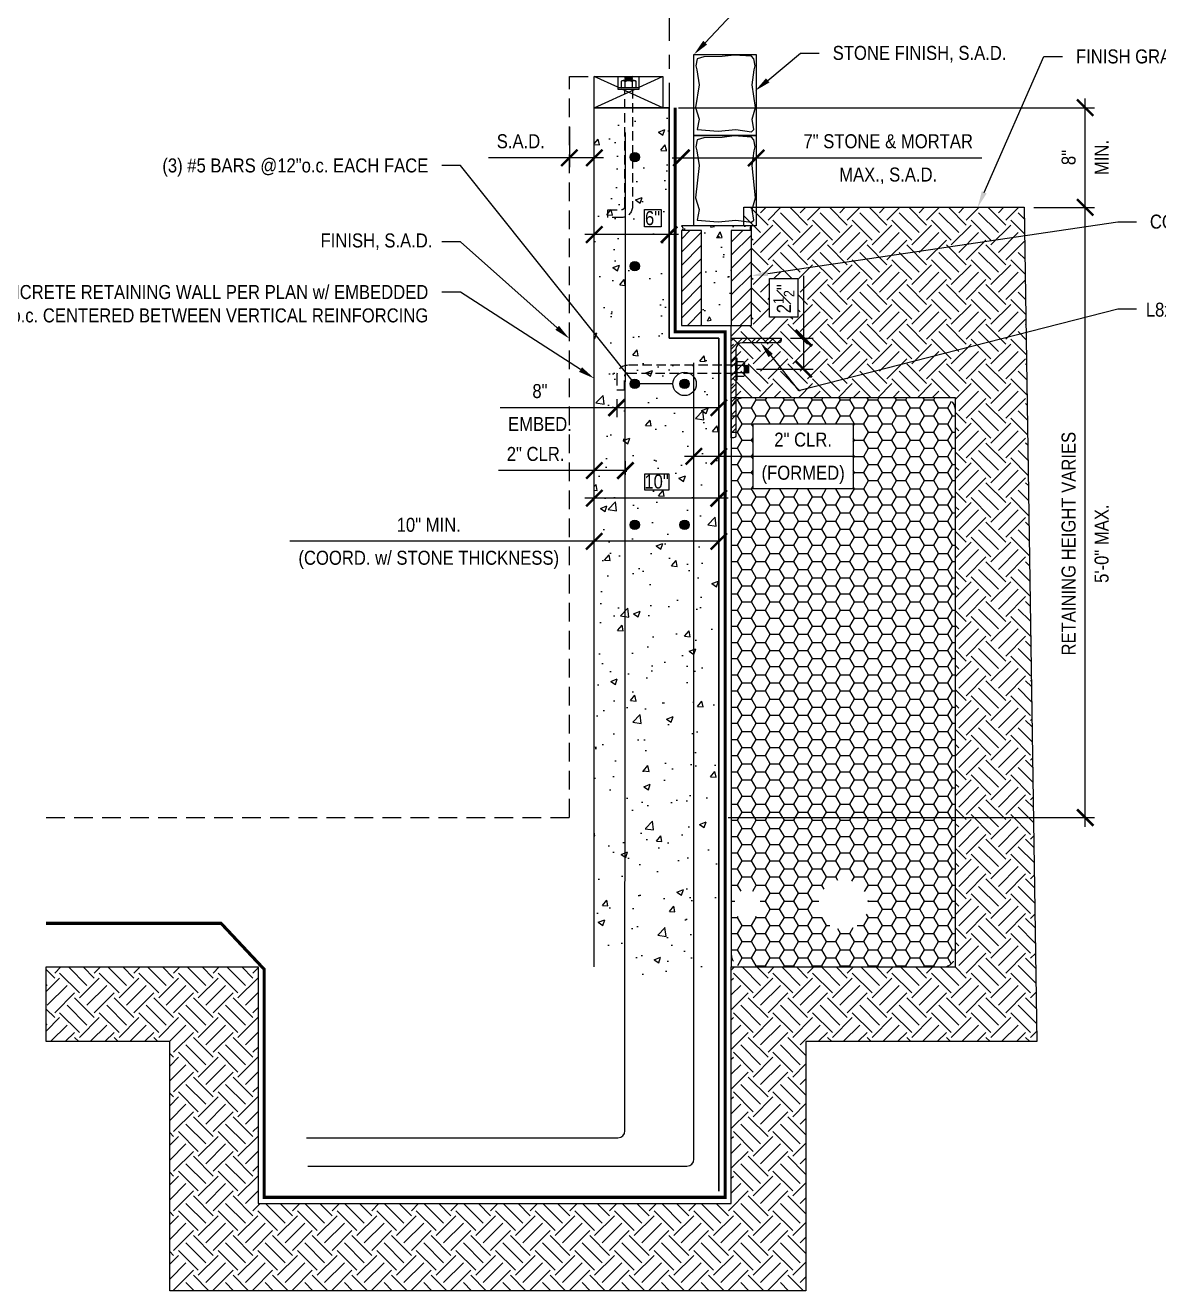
# Model space of a CAD drawing. Header units: inches. Extents: x -2661 to 42767, y -1222 to 9099.
# Drawn here: x 1264.3 to 1355.3, y 4013.8 to 4115.4 of the extents above; entities that cross this region are included whole.
import ezdxf
from ezdxf import colors
from ezdxf.entities.mleader import LeaderData, LeaderLine
from ezdxf.math import Vec2, Vec3

# ---------------------------------------------------------------- set-up
doc = ezdxf.new("R2010")
doc.units = ezdxf.units.IN
doc.header["$LTSCALE"] = 12
doc.header["$MEASUREMENT"] = 0
doc.header["$PDMODE"] = 3
for name, pattern in [('CENTER2', [1.125, 0.75, -0.125, 0.125, -0.125]), ('HIDDEN', [0.375, 0.25, -0.125]), ('HIDDEN2', [0.1875, 0.125, -0.0625]), ('HIDDEN4', [0.09375, 0.0625, -0.03125])]:
    doc.linetypes.add(name, pattern=pattern)
doc.layers.get('0').update_dxf_attribs({"linetype": 'CONTINUOUS'})
doc.layers.get('DefPoints').update_dxf_attribs({"color": 251, "linetype": 'CONTINUOUS'})
doc.layers.add('DESIGNER COMMENTS', color=221, linetype='CONTINUOUS', plot=False)
doc.layers.add('NON-PLOT', color=253, linetype='CONTINUOUS', plot=False)
for name, color, linetype in [('S-ANNO-DIMS', 2, 'CONTINUOUS'), ('S-ANNO-NOTE', 4, 'CONTINUOUS'), ('S-ARCH', 1, 'CONTINUOUS'), ('S-ARCH-FINISHES', 1, 'HIDDEN2'), ('S-BOLT', 2, 'CONTINUOUS'), ('S-CONC', 4, 'CONTINUOUS'), ('S-GRADE', 3, 'CONTINUOUS'), ('S-GRID', 1, 'CENTER2'), ('S-MEMBRANE', 6, 'HIDDEN'), ('S-REBAR', 7, 'CONTINUOUS'), ('S-STEEL', 4, 'CONTINUOUS'), ('S-WOOD', 3, 'CONTINUOUS')]:
    doc.layers.add(name, color=color, linetype=linetype)
doc.layers.add('S-ANNO-NONPLOT', color=253, linetype='CONTINUOUS', plot=False, transparency=0.5)
doc.layers.add('S-HATCH-SOIL', color=7, linetype='CONTINUOUS', true_color=0x8f8f8f, transparency=0.8)
doc.layers.add('S-HATCH1', color=1, linetype='CONTINUOUS', transparency=0.5)
doc.layers.add('S-HATCH2', color=2, linetype='CONTINUOUS', transparency=0.5)
doc.styles.add('Arial', font='arial.ttf', dxfattribs={"width": 0.85})
doc.dimstyles.new('DIM-12$0', dxfattribs={"dimscale": 12, "dimtxt": 0.09375, "dimasz": 0.09375, "dimexe": 0.0625, "dimexo": 0.0625, "dimgap": 0.0625, "dimtad": 1, "dimdec": 4, "dimzin": 11, "dimdsep": 46, "dimlunit": 4, "dimtxsty": 'Arial', "dimblk1": 'ARCHTICK', "dimblk2": 'ARCHTICK', "dimsah": 1, "dimcen": 0.125, "dimdle": 0.0625, "dimclrd": 256, "dimclre": 256, "dimclrt": 4, "dimadec": 0, "dimazin": 0, "dimtfac": 0.75, "dimtdec": 4, "dimtofl": 0, "dimtmove": 0, "dimatfit": 3, "dimldrblk": 'ARCHTICK', "dimfxl": 1, "dimfrac": 1, "dimtolj": 1, "dimtzin": 11, "dimarcsym": 0})
doc.dimstyles.new('DIM-12_Se', dxfattribs={"dimscale": 12, "dimtxt": 0.09375, "dimasz": 0.109375, "dimexe": 0.0625, "dimexo": 0.0625, "dimgap": 0.0625, "dimtad": 1, "dimdec": 4, "dimzin": 11, "dimdsep": 46, "dimlunit": 4, "dimtxsty": 'Arial', "dimblk": 'ARCHTICK', "dimcen": 0.125, "dimdle": 0.0625, "dimclrd": 256, "dimclre": 256, "dimclrt": 4, "dimadec": 0, "dimazin": 0, "dimtfac": 0.75, "dimtdec": 4, "dimtmove": 0, "dimatfit": 3, "dimfxl": 1, "dimfrac": 1, "dimtolj": 1, "dimtzin": 0, "dimarcsym": 0})

# ---------------------------------------------------------------- blocks, each defined once
blk = doc.blocks.new('_ARCHTICK')
at = {"color": 0, "linetype": 'ByBlock', "const_width": 0.15}
blk.add_lwpolyline([(-0.5, -0.5), (0.5, 0.5)], dxfattribs=at)
blk = doc.blocks.new('*D2279')
at = {"layer": 'DefPoints', "color": 0, "transparency": 16777216}
for p in [(1344.47, 4100.79), (1349.36, 4100.79), (1319.94, 4051.79)]:
    blk.add_point(p, dxfattribs=at)
at = {"layer": 'S-ANNO-DIMS', "lineweight": -2, "transparency": 16777216}
for p, q in [((1349.36, 4051.04), (1349.36, 4101.54)), ((1345.22, 4100.79), (1350.11, 4100.79)), ((1320.69, 4051.79), (1350.11, 4051.79))]:
    blk.add_line(p, q, dxfattribs=at)
at = {"layer": 'S-ANNO-DIMS', "lineweight": -2, "transparency": 16777216, "xscale": 1.3125, "yscale": 1.3125, "zscale": 1.3125}
for p, rotation in [((1349.36, 4100.79), 90), ((1349.36, 4051.79), 270)]:
    blk.add_blockref('_ARCHTICK', p, dxfattribs=dict(at, rotation=rotation))
at = {"layer": 'S-ANNO-DIMS', "color": 4, "transparency": 16777216, "char_height": 1.125, "attachment_point": 5, "rotation": 90, "style": 'Arial'}
for s, insert in [('\\A1;RETAINING HEIGHT VARIES', (1348.03, 4073.78)), ('\\A1;5\'-0" MAX.', (1350.68, 4073.78))]:
    blk.add_mtext(s, dxfattribs=dict(at, insert=insert))
blk = doc.blocks.new('*U521')
h = blk.add_hatch(color=256)
h.dxf.hatch_style = 1
h.paths.add_polyline_path([(0.375, 0, 1), (-0.375, 0, 1)])
at = {"color": 0}
blk.add_circle((0, 0), 0.375, dxfattribs=at)
blk = doc.blocks.new('*D2272')
at = {"layer": 'DefPoints', "color": 0, "transparency": 16777216}
for p in [(1319.94, 4073.97), (1309.94, 4072.87), (1319.94, 4072.87)]:
    blk.add_point(p, dxfattribs=at)
at = {"layer": 'S-ANNO-DIMS', "lineweight": -2, "transparency": 16777216}
for p, q in [((1309.94, 4073.97), (1285.5, 4073.97)), ((1319.94, 4073.97), (1309.19, 4073.97)), ((1309.94, 4073.62), (1309.94, 4074.72)), ((1319.94, 4073.62), (1319.94, 4074.72))]:
    blk.add_line(p, q, dxfattribs=at)
at = {"layer": 'S-ANNO-DIMS', "lineweight": -2, "transparency": 16777216, "xscale": 1.3125, "yscale": 1.3125, "zscale": 1.3125, "rotation": 180}
blk.add_blockref('_ARCHTICK', (1309.94, 4073.97), dxfattribs=at)
at = {"layer": 'S-ANNO-DIMS', "lineweight": -2, "transparency": 16777216, "xscale": 1.3125, "yscale": 1.3125, "zscale": 1.3125}
blk.add_blockref('_ARCHTICK', (1319.94, 4073.97), dxfattribs=at)
at = {"layer": 'S-ANNO-DIMS', "color": 4, "transparency": 16777216, "char_height": 1.125, "attachment_point": 5, "style": 'Arial'}
for s, insert in [('\\A1;10" MIN.', (1296.65, 4075.29)), ('\\A1;(COORD. w/ STONE THICKNESS)', (1296.65, 4072.48))]:
    blk.add_mtext(s, dxfattribs=dict(at, insert=insert))
blk = doc.blocks.new('*D2273')
at = {"layer": 'DefPoints', "color": 0, "transparency": 16777216}
for p in [(1312.44, 4079.65), (1309.94, 4078.55), (1312.44, 4078.55)]:
    blk.add_point(p, dxfattribs=at)
at = {"layer": 'S-ANNO-DIMS', "lineweight": -2, "transparency": 16777216}
for p, q in [((1309.94, 4079.3), (1309.94, 4080.4)), ((1312.44, 4079.3), (1312.44, 4080.4)), ((1309.94, 4079.65), (1302.24, 4079.65)), ((1312.44, 4079.65), (1309.19, 4079.65))]:
    blk.add_line(p, q, dxfattribs=at)
at = {"layer": 'S-ANNO-DIMS', "lineweight": -2, "transparency": 16777216, "xscale": 1.3125, "yscale": 1.3125, "zscale": 1.3125, "rotation": 180}
blk.add_blockref('_ARCHTICK', (1309.94, 4079.65), dxfattribs=at)
at = {"layer": 'S-ANNO-DIMS', "lineweight": -2, "transparency": 16777216, "xscale": 1.3125, "yscale": 1.3125, "zscale": 1.3125}
blk.add_blockref('_ARCHTICK', (1312.44, 4079.65), dxfattribs=at)
at = {"layer": 'S-ANNO-DIMS', "color": 4, "transparency": 16777216, "insert": (1305.23, 4080.98), "char_height": 1.125, "attachment_point": 5, "style": 'Arial'}
blk.add_mtext('\\A1;2" CLR.', dxfattribs=at)
blk = doc.blocks.new('*D2274')
at = {"layer": 'DefPoints', "color": 0, "transparency": 16777216}
for p in [(1319.94, 4080.8), (1317.94, 4079.69), (1319.94, 4079.69)]:
    blk.add_point(p, dxfattribs=at)
at = {"layer": 'S-ANNO-DIMS', "lineweight": -2, "transparency": 16777216}
for p, q in [((1317.94, 4080.44), (1317.94, 4081.55)), ((1319.94, 4080.44), (1319.94, 4081.55)), ((1317.19, 4080.8), (1319.94, 4080.8)), ((1319.94, 4080.8), (1330.74, 4080.8))]:
    blk.add_line(p, q, dxfattribs=at)
at = {"layer": 'S-ANNO-DIMS', "lineweight": -2, "transparency": 16777216, "xscale": 1.3125, "yscale": 1.3125, "zscale": 1.3125, "rotation": 180}
blk.add_blockref('_ARCHTICK', (1317.94, 4080.8), dxfattribs=at)
at = {"layer": 'S-ANNO-DIMS', "lineweight": -2, "transparency": 16777216, "xscale": 1.3125, "yscale": 1.3125, "zscale": 1.3125}
blk.add_blockref('_ARCHTICK', (1319.94, 4080.8), dxfattribs=at)
at = {"layer": 'S-ANNO-DIMS', "color": 4, "transparency": 16777216, "char_height": 1.125, "attachment_point": 5, "style": 'Arial'}
for s, insert in [('\\A1;2" CLR.', (1326.71, 4082.13)), ('\\A1;(FORMED)', (1326.71, 4079.31))]:
    blk.add_mtext(s, dxfattribs=dict(at, insert=insert))
blk = doc.blocks.new('*D2275')
at = {"layer": 'DefPoints', "color": 0, "transparency": 16777216}
for p in [(1309.94, 4098.6), (1309.94, 4097.18), (1315.94, 4097.1)]:
    blk.add_point(p, dxfattribs=at)
at = {"layer": 'S-ANNO-DIMS', "lineweight": -2, "transparency": 16777216}
for p, q in [((1309.94, 4097.93), (1309.94, 4099.35)), ((1315.94, 4097.85), (1315.94, 4099.35)), ((1316.69, 4098.6), (1309.19, 4098.6))]:
    blk.add_line(p, q, dxfattribs=at)
at = {"layer": 'S-ANNO-DIMS', "lineweight": -2, "transparency": 16777216, "xscale": 1.3125, "yscale": 1.3125, "zscale": 1.3125, "rotation": 180}
blk.add_blockref('_ARCHTICK', (1309.94, 4098.6), dxfattribs=at)
at = {"layer": 'S-ANNO-DIMS', "lineweight": -2, "transparency": 16777216, "xscale": 1.3125, "yscale": 1.3125, "zscale": 1.3125}
blk.add_blockref('_ARCHTICK', (1315.94, 4098.6), dxfattribs=at)
at = {"layer": 'S-ANNO-DIMS', "color": 4, "transparency": 16777216, "insert": (1314.62, 4099.92), "char_height": 1.125, "attachment_point": 5, "style": 'Arial'}
blk.add_mtext('\\A1;6"', dxfattribs=at)
blk = doc.blocks.new('_DotBlank')
at = {"color": 0, "lineweight": -2}
blk.add_line((-0.5, 0), (-1, 0), dxfattribs=at)
blk.add_circle((0, 0), 0.5, dxfattribs=at)
blk = doc.blocks.new('*D2276')
at = {"layer": 'DefPoints', "color": 0, "transparency": 16777216}
for p in [(1316.94, 4104.76), (1322.94, 4104.76), (1322.94, 4104.76)]:
    blk.add_point(p, dxfattribs=at)
at = {"layer": 'S-ANNO-DIMS', "lineweight": -2, "transparency": 16777216}
for p, q in [((1316.19, 4104.76), (1322.94, 4104.76)), ((1322.94, 4104.76), (1341.06, 4104.76))]:
    blk.add_line(p, q, dxfattribs=at)
at = {"layer": 'S-ANNO-DIMS', "lineweight": -2, "transparency": 16777216, "xscale": 1.3125, "yscale": 1.3125, "zscale": 1.3125, "rotation": 180}
blk.add_blockref('_ARCHTICK', (1316.94, 4104.76), dxfattribs=at)
at = {"layer": 'S-ANNO-DIMS', "lineweight": -2, "transparency": 16777216, "xscale": 1.3125, "yscale": 1.3125, "zscale": 1.3125}
blk.add_blockref('_ARCHTICK', (1322.94, 4104.76), dxfattribs=at)
at = {"layer": 'S-ANNO-DIMS', "color": 4, "transparency": 16777216, "char_height": 1.125, "attachment_point": 5, "style": 'Arial'}
for s, insert in [('\\A1;7" STONE & MORTAR ', (1333.54, 4106.09)), ('\\A1;MAX., S.A.D.', (1333.54, 4103.32))]:
    blk.add_mtext(s, dxfattribs=dict(at, insert=insert))
blk = doc.blocks.new('*D2277')
at = {"layer": 'DefPoints', "color": 0, "transparency": 16777216}
for p in [(1307.94, 4108.01), (1307.94, 4104.76), (1309.94, 4104.76)]:
    blk.add_point(p, dxfattribs=at)
at = {"layer": 'S-ANNO-DIMS', "lineweight": -2, "transparency": 16777216}
for p, q in [((1307.94, 4107.26), (1307.94, 4104.01)), ((1307.94, 4104.76), (1301.45, 4104.76)), ((1310.69, 4104.76), (1307.94, 4104.76))]:
    blk.add_line(p, q, dxfattribs=at)
at = {"layer": 'S-ANNO-DIMS', "lineweight": -2, "transparency": 16777216, "xscale": 1.3125, "yscale": 1.3125, "zscale": 1.3125, "rotation": 180}
blk.add_blockref('_ARCHTICK', (1307.94, 4104.76), dxfattribs=at)
at = {"layer": 'S-ANNO-DIMS', "lineweight": -2, "transparency": 16777216, "xscale": 1.3125, "yscale": 1.3125, "zscale": 1.3125}
blk.add_blockref('_ARCHTICK', (1309.94, 4104.76), dxfattribs=at)
at = {"layer": 'S-ANNO-DIMS', "color": 4, "transparency": 16777216, "insert": (1304.04, 4106.09), "char_height": 1.125, "attachment_point": 5, "style": 'Arial'}
blk.add_mtext('\\A1;S.A.D.', dxfattribs=at)
blk = doc.blocks.new('*D2280')
at = {"layer": 'DefPoints', "color": 0, "transparency": 16777216}
for p in [(1315.94, 4108.79), (1349.36, 4108.79), (1344.47, 4100.79)]:
    blk.add_point(p, dxfattribs=at)
at = {"layer": 'S-ANNO-DIMS', "lineweight": -2, "transparency": 16777216}
for p, q in [((1349.36, 4100.04), (1349.36, 4109.54)), ((1316.69, 4108.79), (1350.11, 4108.79)), ((1345.22, 4100.79), (1350.11, 4100.79))]:
    blk.add_line(p, q, dxfattribs=at)
at = {"layer": 'S-ANNO-DIMS', "lineweight": -2, "transparency": 16777216, "xscale": 1.3125, "yscale": 1.3125, "zscale": 1.3125}
for p, rotation in [((1349.36, 4108.79), 90), ((1349.36, 4100.79), 270)]:
    blk.add_blockref('_ARCHTICK', p, dxfattribs=dict(at, rotation=rotation))
at = {"layer": 'S-ANNO-DIMS', "color": 4, "transparency": 16777216, "char_height": 1.125, "attachment_point": 5, "rotation": 90, "style": 'Arial'}
for s, insert in [('\\A1;8"', (1348.03, 4104.79)), ('\\A1;MIN.', (1350.67, 4104.79))]:
    blk.add_mtext(s, dxfattribs=dict(at, insert=insert))
blk = doc.blocks.new('10 INCH ANCHOR BOLT')
at = {"layer": 'S-BOLT'}
for p, q in [((-0.59, 0.62), (-0.59, 0.11)), ((-0.44, 0.69), (0.44, 0.69)), ((0.25, 1.01), (-0.31, 1.01)), ((-0.31, 1.01), (-0.24, 0.97)), ((-0.31, 0.93), (-0.24, 0.97)), ((0.31, 0.89), (-0.31, 0.93)), ((-0.31, 0.93), (-0.24, 0.89)), ((-0.31, 0.85), (-0.24, 0.89)), ((0.31, 0.81), (-0.31, 0.85)), ((-0.31, 0.85), (-0.24, 0.81)), ((-0.31, 0.77), (-0.24, 0.81)), ((0.31, 0.73), (-0.31, 0.77)), ((-0.31, 0.77), (-0.24, 0.73)), ((-0.31, 0.69), (-0.24, 0.73)), ((-0.29, 0.62), (-0.29, 0.11)), ((-0.24, 0.97), (0.25, 0.93)), ((-0.24, 0.89), (0.25, 0.85)), ((-0.24, 0.81), (0.25, 0.77)), ((-0.24, 0.73), (0.25, 0.69)), ((0.31, 0.97), (-0.05, 0.99)), ((0.25, 1.01), (0.31, 0.97)), ((0.25, 0.93), (0.31, 0.97)), ((0.25, 0.93), (0.31, 0.89)), ((0.25, 0.85), (0.31, 0.89)), ((0.25, 0.85), (0.31, 0.81)), ((0.25, 0.77), (0.31, 0.81)), ((0.25, 0.77), (0.31, 0.73)), ((0.25, 0.69), (0.31, 0.73)), ((0.29, 0.62), (0.29, 0.11)), ((0.59, 0.62), (0.59, 0.11))]:
    blk.add_line(p, q, dxfattribs=at)
at = {"layer": 'S-BOLT', "linetype": 'HIDDEN4'}
for p, q in [((-0.31, 0), (-0.31, -9.44)), ((0.31, -9.44), (0.31, 0)), ((1.66, -9.69), (0.56, -9.69)), ((1.66, -10.31), (1.66, -9.69)), ((0.56, -10.31), (1.66, -10.31))]:
    blk.add_line(p, q, dxfattribs=at)
at = {"layer": 'S-BOLT'}
blk.add_lwpolyline([(0.85, 0.11), (0.85, 0), (-0.85, 0), (-0.85, 0.11)], close=True, dxfattribs=at)
for centre, radius, start, end in [((-0.44, 0.52), 0.177, 33.8901, 146.1099), ((0, 0.1), 0.589, 60.1583, 119.8417), ((0.44, 0.52), 0.177, 33.8901, 146.1099)]:
    blk.add_arc(centre, radius, start, end, dxfattribs=at)
at = {"layer": 'S-BOLT', "linetype": 'HIDDEN4'}
for radius in [0.875, 0.25]:
    blk.add_arc((0.56, -9.44), radius, 180, 270, dxfattribs=at)
blk = doc.blocks.new('*U1351')
at = {"xscale": -1}
blk.add_blockref('10 INCH ANCHOR BOLT', (0, 0), dxfattribs=at)
blk = doc.blocks.new('*U2247')
at = {"layer": 'S-CONC'}
h = blk.add_hatch(dxfattribs=at)
h.set_pattern_fill('AR-CONC', color=2, scale=0.5, angle=15, style=0)
h.paths.add_polyline_path([(1.62, 0), (4, 0), (4, 7.63), (5.62, 7.63, -0.656548), (5.62, 8), (0, 8, -0.656548), (0, 7.63), (1.62, 7.63)])
h = blk.add_hatch(dxfattribs=at)
h.set_pattern_fill('ANSI31', color=2, scale=6, style=0)
h.set_pattern_definition([(45, (-2.375, 0), (-0.53033, 0.53033), [])])
h.paths.add_polyline_path([(0, 7.63), (0, 0), (1.62, 0), (1.62, 7.63)])
h.paths.add_polyline_path([(4, 0), (5.62, 0), (5.62, 7.63), (4, 7.63)])
at = {"layer": 'NON-PLOT'}
blk.add_line((5.62, 8), (0, 8), dxfattribs=at)
at = {"layer": 'S-CONC', "color": 3}
blk.add_line((1.62, 0), (4, 0), dxfattribs=at)
at = {"layer": 'S-CONC'}
for points in [[(1.62, 0), (1.62, 7.63), (0, 7.63), (0, 0), (1.62, 0)], [(4, 0), (5.62, 0), (5.62, 7.63), (4, 7.63), (4, 0)]]:
    blk.add_lwpolyline(points, close=True, dxfattribs=at)
at = {"layer": 'S-CONC', "color": 2}
for centre, start, end in [((-0.08, 7.81), 293.4264, 66.5736), ((5.71, 7.81), 113.4264, 246.5736)]:
    blk.add_arc(centre, 0.204, start, end, dxfattribs=at)
blk = doc.blocks.new('*D2278')
at = {"layer": 'DefPoints', "color": 0, "transparency": 16777216}
for p in [(1309.94, 4077.43), (1309.94, 4077.43), (1319.94, 4077.43)]:
    blk.add_point(p, dxfattribs=at)
at = {"layer": 'DESIGNER COMMENTS', "lineweight": -2, "transparency": 16777216}
blk.add_line((1320.69, 4077.43), (1309.19, 4077.43), dxfattribs=at)
at = {"layer": 'DESIGNER COMMENTS', "lineweight": -2, "transparency": 16777216, "xscale": 1.3125, "yscale": 1.3125, "zscale": 1.3125, "rotation": 180}
blk.add_blockref('_ARCHTICK', (1309.94, 4077.43), dxfattribs=at)
at = {"layer": 'DESIGNER COMMENTS', "lineweight": -2, "transparency": 16777216, "xscale": 1.3125, "yscale": 1.3125, "zscale": 1.3125}
blk.add_blockref('_ARCHTICK', (1319.94, 4077.43), dxfattribs=at)
at = {"layer": 'DESIGNER COMMENTS', "color": 4, "transparency": 16777216, "insert": (1314.94, 4078.76), "char_height": 1.125, "attachment_point": 5, "style": 'Arial'}
blk.add_mtext('\\A1;10"', dxfattribs=at)
blk = doc.blocks.new('*D2281')
at = {"layer": 'DefPoints', "color": 0, "transparency": 16777216}
for p in [(1324.94, 4090.29), (1322.22, 4087.79), (1326.76, 4087.79)]:
    blk.add_point(p, dxfattribs=at)
at = {"layer": 'S-ANNO-DIMS', "lineweight": -2, "transparency": 16777216}
for p, q in [((1326.76, 4090.29), (1326.76, 4095.29)), ((1325.69, 4090.29), (1327.51, 4090.29)), ((1326.76, 4087.79), (1326.76, 4091.04)), ((1322.97, 4087.79), (1327.51, 4087.79))]:
    blk.add_line(p, q, dxfattribs=at)
at = {"layer": 'S-ANNO-DIMS', "lineweight": -2, "transparency": 16777216, "xscale": 1.3125, "yscale": 1.3125, "zscale": 1.3125}
for p, rotation in [((1326.76, 4090.29), 90), ((1326.76, 4087.79), 270)]:
    blk.add_blockref('_ARCHTICK', p, dxfattribs=dict(at, rotation=rotation))
at = {"layer": 'S-ANNO-DIMS', "color": 4, "transparency": 16777216, "insert": (1325.16, 4093.45), "char_height": 1.125, "attachment_point": 5, "rotation": 90, "style": 'Arial'}
blk.add_mtext('\\A1;2{\\H0.75x;\\S1#2;}"', dxfattribs=at)
blk = doc.blocks.new('NUT-SM-THREADS-new')
for p, q in [((-0.94, 0.81), (-0.94, 0)), ((-0.94, 0), (-0.84, 0)), ((-0.84, 0), (0.84, 0)), ((-0.7, 0.94), (0.7, 0.94)), ((0.39, 1.44), (-0.5, 1.44)), ((-0.5, 1.44), (-0.39, 1.37)), ((-0.5, 1.31), (-0.39, 1.37)), ((0.5, 1.25), (-0.5, 1.31)), ((-0.5, 1.31), (-0.39, 1.25)), ((-0.5, 1.19), (-0.39, 1.25)), ((0.5, 1.12), (-0.5, 1.19)), ((-0.5, 1.19), (-0.39, 1.12)), ((-0.5, 1.06), (-0.39, 1.12)), ((0.5, 1), (-0.5, 1.06)), ((-0.5, 1.06), (-0.39, 1)), ((-0.5, 0.94), (-0.39, 1)), ((-0.47, 0.81), (-0.47, 0)), ((-0.39, 1.37), (0.39, 1.31)), ((-0.39, 1.25), (0.39, 1.19)), ((-0.39, 1.12), (0.39, 1.06)), ((-0.39, 1), (0.39, 0.94)), ((0.5, 1.37), (-0.09, 1.41)), ((0.39, 1.44), (0.39, 1.44)), ((0.39, 1.44), (0.5, 1.37)), ((0.39, 1.31), (0.5, 1.37)), ((0.39, 1.31), (0.5, 1.25)), ((0.39, 1.19), (0.5, 1.25)), ((0.39, 1.19), (0.5, 1.12)), ((0.39, 1.06), (0.5, 1.12)), ((0.39, 1.06), (0.5, 1)), ((0.39, 0.94), (0.5, 1)), ((0.47, 0.81), (0.47, 0)), ((0.84, 0), (0.94, 0)), ((0.94, 0.81), (0.94, 0))]:
    blk.add_line(p, q)
for centre, radius, start, end in [((-0.7, 0.65), 0.283, 33.8901, 146.1099), ((0, -0.01), 0.943, 60.1583, 119.8417), ((0.7, 0.65), 0.283, 33.8901, 146.1099)]:
    blk.add_arc(centre, radius, start, end)
blk = doc.blocks.new('NUT-w-WASHER-sm-new')
blk.add_lwpolyline([(-1.36, 0.17), (1.36, 0.17), (1.36, 0), (-1.36, 0)], close=True)
blk.add_blockref('NUT-SM-THREADS-new', (0, 0.17))
blk = doc.blocks.new('*D2282')
at = {"layer": 'DefPoints', "color": 0, "transparency": 16777216}
for p in [(1311.74, 4086.14), (1319.94, 4086.14), (1319.94, 4084.7)]:
    blk.add_point(p, dxfattribs=at)
at = {"layer": 'S-ANNO-DIMS', "lineweight": -2, "transparency": 16777216}
for p, q in [((1311.74, 4085.39), (1311.74, 4083.95)), ((1319.94, 4085.39), (1319.94, 4083.95)), ((1311.74, 4084.7), (1302.38, 4084.7)), ((1319.94, 4084.7), (1310.99, 4084.7))]:
    blk.add_line(p, q, dxfattribs=at)
at = {"layer": 'S-ANNO-DIMS', "lineweight": -2, "transparency": 16777216, "xscale": 1.3125, "yscale": 1.3125, "zscale": 1.3125, "rotation": 180}
blk.add_blockref('_ARCHTICK', (1311.74, 4084.7), dxfattribs=at)
at = {"layer": 'S-ANNO-DIMS', "lineweight": -2, "transparency": 16777216, "xscale": 1.3125, "yscale": 1.3125, "zscale": 1.3125}
blk.add_blockref('_ARCHTICK', (1319.94, 4084.7), dxfattribs=at)
at = {"layer": 'S-ANNO-DIMS', "color": 4, "transparency": 16777216, "char_height": 1.125, "attachment_point": 5, "style": 'Arial'}
for s, insert in [('\\A1;8" ', (1305.58, 4086.03)), ('\\A1;EMBED.', (1305.58, 4083.39))]:
    blk.add_mtext(s, dxfattribs=dict(at, insert=insert))

msp = doc.modelspace()

# ---------------------------------------------------------------- hatches: boundary and pattern name
at = {"layer": 'S-HATCH-SOIL'}
h = msp.add_hatch(dxfattribs=at)
h.set_pattern_fill('EARTH', color=256, scale=9, angle=45)
h.set_pattern_definition([(45, (-8619.8005, 2216.023), (0, 3.1819805), [2.25, -2.25]), (45, (-8620.3972, 2216.6195), (0, 3.1819805), [2.25, -2.25]), (45, (-8620.9938, 2217.2162), (0, 3.1819805), [2.25, -2.25]), (135, (-8620.9938, 2217.614), (-3.1819805, 4e-16), [2.25, -2.25]), (135, (-8620.3972, 2218.2105), (-3.1819805, 4e-16), [2.25, -2.25]), (135, (-8619.8005, 2218.8072), (-3.1819805, 4e-16), [2.25, -2.25])])
h.paths.add_polyline_path([(1265.93062, 4039.79201), (1282.94253, 4039.79201), (1282.94253, 4020.79201), (1320.94253, 4020.79201), (1320.94253, 4039.79201), (1338.94253, 4039.79201), (1338.94253, 4085.50422), (1320.94253, 4085.50422), (1320.94253, 4091.29201), (1322.56753, 4091.29201), (1322.56753, 4099.29201), (1321.94253, 4099.29201), (1321.94253, 4100.79201), (1344.46534, 4100.79201), (1345.46534, 4033.79201), (1326.93114, 4033.79201), (1326.93114, 4013.79201), (1275.85086, 4013.79201), (1275.85086, 4033.79201), (1265.93062, 4033.79201)])
h.paths.add_polyline_path([(1324.00987, 4095.0625), (1326.28649, 4095.0625), (1326.28649, 4091.98), (1324.00987, 4091.98)], flags=16)
h = msp.add_hatch(dxfattribs=at)
h.set_pattern_fill('HONEY', color=256, scale=6, style=0)
h.set_pattern_definition([(2e-11, (-8619.80055, 2216.0229), (1.125, 0.649519053), [0.75, -1.5]), (120, (-8619.80055, 2216.0229), (-1.125, 0.649519053), [0.75, -1.5]), (60, (-8619.80055, 2216.0229), (-5e-13, 1.299038106), [-1.5, 0.75])])
h.paths.add_polyline_path([(1320.94253, 4040.79201, 0.414213562), (1321.94253, 4039.79201), (1337.94253, 4039.79201, 0.414213562), (1338.94253, 4040.79201), (1338.94253, 4084.46263, 0.405689936), (1337.94253, 4085.50422), (1321.94253, 4085.50422, 0.405689936), (1320.94253, 4084.46263)])
h.paths.add_polyline_path([(1331.94253, 4044.79201, -1), (1327.94253, 4044.79201, -1)], flags=16)
h.paths.add_polyline_path([(1323.26804, 4045.8633), (1323.26804, 4043.83502), (1321.21945, 4043.83502), (1321.21945, 4045.8633)], flags=16)
h.paths.add_polyline_path([(1322.68653, 4078.18742), (1322.68653, 4083.40264), (1330.73547, 4083.40264), (1330.73547, 4078.18742)], flags=16)
at = {"layer": 'S-HATCH1'}
h = msp.add_hatch(dxfattribs=at)
h.set_pattern_fill('STEEL', color=256, scale=6, angle=180, style=0)
h.set_pattern_definition([(225, (2586.97655, 4847.3738), (0.5303301, -0.5303301), []), (225, (2586.97655, 4846.9988), (0.5303301, -0.5303301), [])])
edge = h.paths.add_edge_path()
edge.add_line((1324.94253, 4090.29201), (1324.94253, 4090.10451))
edge.add_arc((1324.75486, 4090.10459), 0.18768, 628.2239987, 719.973909, ccw=False)
edge.add_line((1324.74904, 4089.91701), (1321.81753, 4089.91701))
edge.add_arc((1321.81753, 4089.41701), 0.5, 450, 540)
edge.add_line((1321.31753, 4089.41701), (1321.31753, 4082.47951))
edge.add_arc((1321.13003, 4082.47951), 0.1875, 630, 720, ccw=False)
edge.add_line((1321.13003, 4082.29201), (1320.94253, 4082.29201))
edge.add_line((1320.94253, 4082.29201), (1320.94253, 4090.29201))
edge.add_line((1320.94253, 4090.29201), (1324.94253, 4090.29201))
at = {"layer": 'S-HATCH2'}
h = msp.add_hatch(dxfattribs=at)
h.set_pattern_fill('AR-CONC', color=256, scale=0.75, style=0)
h.set_pattern_definition([(50, (-8619.8005, 2216.023), (5.3794514, -0.470641), [0.5625, -6.1875]), (355, (-8619.8005, 2216.023), (-1.040635, 5.641441), [0.45, -4.95]), (100.451444, (-8619.352, 2215.9837), (4.3388164, 5.1708), [0.4780514, -5.2585658]), (46.1842, (-8619.8005, 2217.523), (8.00431, -1.2413946), [0.84375, -9.28125]), (96.635635, (-8619.1335, 2217.4195), (7.0099646, 7.3058895), [0.7170776, -7.887853]), (351.18416, (-8619.8005, 2217.523), (7.0099646, 7.3058895), [0.675, -7.425]), (21, (-8619.0505, 2217.148), (4.4768029, -3.0196417), [0.5625, -6.1875]), (326, (-8619.0505, 2217.148), (1.824865, 5.4386253), [0.45, -4.95]), (71.451445, (-8618.6775, 2216.8963), (6.3016678, 2.4189836), [0.4780514, -5.2585658]), (37.5, (-8619.8005, 2216.023), (0.0911989, 2.4967039), [0, -4.89, 0, -5.025, 0, -4.96875]), (7.5, (-8619.8005, 2216.023), (1.9730215, 2.95808784), [0, -2.865, 0, -4.7775, 0, -1.89375]), (327.5, (-8621.473, 2216.023), (4.00366827, -0.16916154), [0, -1.875, 0, -5.85, 0, -7.7625]), (317.5, (-8622.223, 2216.023), (4.3738963, 0.7507874), [0, -2.4375, 0, -3.885, 0, -5.5125])])
h.paths.add_polyline_path([(1319.94307, 4090.29201), (1315.94307, 4090.29201), (1315.94253, 4108.79201), (1309.94253, 4108.79201), (1309.94253, 4039.79201), (1313.44253, 4039.79201), (1313.94253, 4038.68643), (1315.94253, 4038.68643), (1316.44253, 4039.79201), (1319.94253, 4039.79201)])
h.paths.add_polyline_path([(1313.98043, 4100.62127), (1315.30787, 4100.62127), (1315.30787, 4099.21203), (1313.98043, 4099.21203)], flags=16)
h.paths.add_polyline_path([(1314.0016, 4079.40078), (1315.92249, 4079.40078), (1315.92249, 4078.0702), (1314.0016, 4078.0702)], flags=16)

# ---------------------------------------------------------------- linework, layer by layer
at = {"layer": 'DESIGNER COMMENTS'}
for points in [[(1313.98043, 4100.62127), (1315.30787, 4100.62127), (1315.30787, 4099.21203), (1313.98043, 4099.21203)], [(1324.00987, 4095.0625), (1326.28649, 4095.0625), (1326.28649, 4091.98), (1324.00987, 4091.98)], [(1322.68653, 4083.40264), (1330.73547, 4083.40264), (1330.73547, 4078.18742), (1322.68653, 4078.18742)], [(1314.0016, 4079.40078), (1315.92249, 4079.40078), (1315.92249, 4078.0702), (1314.0016, 4078.0702)]]:
    msp.add_lwpolyline(points, close=True, dxfattribs=at)
at = {"layer": 'NON-PLOT'}
for points in [[(1317.94253, 4106.55482), (1317.94253, 4113.05482), (1322.94253, 4113.05482), (1322.94253, 4106.55482)], [(1317.94253, 4099.29201), (1317.94253, 4106.55482), (1322.94253, 4106.55482), (1322.94253, 4099.29201)], [(1320.94253, 4039.79201), (1338.94253, 4039.79201), (1338.94253, 4085.50422), (1320.94253, 4085.50422)]]:
    msp.add_lwpolyline(points, close=True, dxfattribs=at)
at = {"layer": 'S-ANNO-NONPLOT'}
msp.add_lwpolyline([(1265.93062, 4039.79201), (1282.94253, 4039.79201), (1282.94253, 4020.79201), (1320.94253, 4020.79201), (1320.94253, 4039.79201), (1338.94253, 4039.79201), (1338.94253, 4085.50422), (1320.94253, 4085.50422), (1320.94253, 4091.29201), (1322.56753, 4091.29201), (1322.56753, 4099.29201), (1321.94253, 4099.29201), (1321.94253, 4100.79201), (1344.46534, 4100.79201), (1345.46534, 4033.79201), (1326.93114, 4033.79201), (1326.93114, 4013.79201), (1275.85086, 4013.79201), (1275.85086, 4033.79201), (1265.93062, 4033.79201)], close=True, dxfattribs=at)
at = {"layer": 'S-ANNO-NOTE', "linetype": 'HIDDEN2', "const_width": 0.25}
msp.add_lwpolyline([(1265.93062, 4043.29201), (1279.97592, 4043.29201), (1283.44253, 4039.59428), (1283.44253, 4021.29201), (1320.44253, 4021.29201), (1320.44253, 4090.79201), (1316.44253, 4090.79201), (1316.44253, 4108.79201)], dxfattribs=at)
at = {"layer": 'S-ARCH'}
for points in [[(1322.57205, 4106.85208), (1322.75114, 4107.03295), (1322.61191, 4107.86788), (1322.89037, 4108.81879), (1322.61191, 4110.63686), (1322.77978, 4111.82316), (1322.85778, 4112.14626), (1322.76412, 4112.72184), (1322.55614, 4112.92299), (1321.17394, 4113.02305), (1320.22021, 4112.90964), (1318.74645, 4112.86359), (1318.19688, 4112.72184), (1318.10322, 4112.14626), (1318.18123, 4111.82316), (1318.34909, 4110.63686), (1318.07064, 4108.81879), (1318.34909, 4107.86788), (1318.20986, 4107.03295), (1319.87658, 4106.8938), (1321.31532, 4107.03295), (1322.55614, 4106.85208)], [(1322.57205, 4099.58927), (1322.75114, 4099.77013), (1322.61191, 4100.60507), (1322.89037, 4101.55597), (1322.61191, 4104.13686), (1322.77978, 4105.32316), (1322.85778, 4105.64626), (1322.76412, 4106.22184), (1322.55614, 4106.42299), (1321.17394, 4106.52305), (1320.22021, 4106.40964), (1318.74645, 4106.36359), (1318.19688, 4106.22184), (1318.10322, 4105.64626), (1318.18123, 4105.32316), (1318.34909, 4104.13686), (1318.07064, 4101.55597), (1318.34909, 4100.60507), (1318.20986, 4099.77013), (1319.87658, 4099.63098), (1321.31532, 4099.77013), (1322.55614, 4099.58927)]]:
    msp.add_lwpolyline(points, dxfattribs=at)
at = {"layer": 'S-ARCH-FINISHES'}
msp.add_lwpolyline([(1265.93062, 4051.79201), (1307.94253, 4051.79201), (1307.94253, 4111.29201), (1309.94253, 4111.29201)], dxfattribs=at)
at = {"layer": 'S-BOLT', "linetype": 'HIDDEN4'}
msp.add_lwpolyline([(1312.36627, 4086.13576), (1312.36627, 4087.22951, -0.414213562), (1312.61627, 4087.47951), (1321.31753, 4087.47951), (1321.31753, 4088.10451), (1312.61627, 4088.10451, 0.414213562), (1311.74127, 4087.22951), (1311.74127, 4086.13576)], format="xyb", close=True, dxfattribs=at)
at = {"layer": 'S-CONC'}
for p, q in [((1309.94253, 4039.79201), (1309.94253, 4108.79201)), ((1315.94253, 4108.79201), (1309.94253, 4108.79201)), ((1309.94253, 4108.79201), (1315.94253, 4108.79201)), ((1315.94253, 4090.29201), (1315.94253, 4108.79201)), ((1315.94253, 4108.79201), (1315.94253, 4090.29201)), ((1319.94253, 4090.29201), (1315.94253, 4090.29201)), ((1315.94253, 4090.29201), (1319.94253, 4090.29201)), ((1319.94253, 4021.79201), (1319.94253, 4090.29201)), ((1319.94253, 4090.29201), (1319.94253, 4021.79201))]:
    msp.add_line(p, q, dxfattribs=at)
at = {"layer": 'S-GRADE'}
msp.add_lwpolyline([(1321.94253, 4100.79201), (1344.46534, 4100.79201)], dxfattribs=at)
at = {"layer": 'S-GRID', "color": 1, "linetype": 'CENTER2', "ltscale": 0.75}
msp.add_line((1315.94253, 4131.03334), (1315.94253, 4108.79201), dxfattribs=at)
at = {"layer": 'S-MEMBRANE', "color": 2, "linetype": 'HIDDEN2', "flags": 128}
msp.add_lwpolyline([(1320.94253, 4084.46263), (1320.94253, 4040.79201, 0.414213562), (1321.94253, 4039.79201), (1337.94253, 4039.79201, 0.414213562), (1338.94253, 4040.79201), (1338.94253, 4084.46263, 0.405689936), (1337.94253, 4085.50422), (1321.94253, 4085.50422, 0.405689936)], format="xyb", close=True, dxfattribs=at)
at = {"layer": 'S-REBAR', "elevation": -0.30029}
msp.add_lwpolyline([(1286.84125, 4026.06531), (1311.84369, 4026.06531, 0.414213562), (1312.40424, 4026.62585), (1312.44253, 4106.79201)], format="xyb", dxfattribs=at)
at = {"layer": 'S-REBAR'}
msp.add_lwpolyline([(1286.94253, 4023.79201), (1317.38199, 4023.79201, 0.414213562), (1317.94253, 4024.35255), (1317.94253, 4088.29201)], format="xyb", dxfattribs=at)
at = {"layer": 'S-STEEL'}
msp.add_lwpolyline([(1324.94253, 4090.29201), (1324.94253, 4090.10451, -0.414213562), (1324.75503, 4089.91701), (1321.81753, 4089.91701, 0.414213562), (1321.31753, 4089.41701), (1321.31753, 4082.47951, -0.414213562), (1321.13003, 4082.29201), (1320.94253, 4082.29201), (1320.94253, 4090.29201)], format="xyb", close=True, dxfattribs=at)
at = {"layer": 'S-WOOD', "color": 2}
for p, q in [((1311.83943, 4110.42978), (1309.94253, 4111.29201)), ((1313.54564, 4110.43426), (1315.42753, 4111.29201)), ((1309.94253, 4108.79201), (1313.22051, 4110.28607)), ((1315.44253, 4108.79201), (1312.1556, 4110.28607))]:
    msp.add_line(p, q, dxfattribs=at)
at = {"layer": 'S-WOOD'}
for points in [[(1313.54564, 4111.29201), (1315.44253, 4111.29201), (1315.44253, 4108.79201), (1309.94253, 4108.79201), (1309.94253, 4111.29201), (1311.83943, 4111.29201)], [(1311.83943, 4111.29201), (1313.54564, 4111.29201)]]:
    msp.add_lwpolyline(points, dxfattribs=at)
at = {"layer": 'S-WOOD', "color": 2, "linetype": 'HIDDEN2'}
msp.add_lwpolyline([(1311.83943, 4111.29201), (1311.83943, 4110.28607), (1313.54564, 4110.28607), (1313.54564, 4111.29201)], dxfattribs=at)

# ---------------------------------------------------------------- block references
msp.add_blockref('*U1351', (1312.69253, 4110.28607))
at = {"layer": 'S-BOLT', "xscale": -0.625, "yscale": 0.625, "zscale": 0.625, "rotation": 270}
msp.add_blockref('NUT-w-WASHER-sm-new', (1321.31753, 4087.79201), dxfattribs=at)
at = {"layer": 'S-CONC'}
msp.add_blockref('*U2247', (1316.94253, 4091.29201), dxfattribs=at)
at = {"layer": 'S-REBAR', "linetype": 'ByBlock'}
for p in [(1313.19203, 4104.82128), (1313.19203, 4096.05664), (1313.19203, 4086.60909), (1317.19253, 4086.60909), (1313.19203, 4075.29201), (1317.19253, 4075.29201)]:
    msp.add_blockref('*U521', p, dxfattribs=at)

# ---------------------------------------------------------------- dimensions: what is measured, and where the dimension line sits
at = {"layer": 'DESIGNER COMMENTS'}
dim = msp.add_linear_dim(base=(1309.94253, 4077.43145), p1=(1319.94253, 4077.43145), p2=(1309.94253, 4077.43145), dimstyle='DIM-12_Se', dxfattribs=at)
dim.commit()
dim.dimension.update_dxf_attribs({"geometry": '*D2278', "text_midpoint": (1314.94253, 4078.75585)})
at = {"layer": 'S-ANNO-DIMS'}
for base, p1, p2, angle, text, picture, middle in [((1349.35925, 4108.79201), (1344.46534, 4100.79201), (1315.94253, 4108.79201), 90, '<>\\XMIN.', '*D2280', (1349.35925, 4104.79201)), ((1349.35925, 4100.79201), (1319.94253, 4051.79201), (1344.46534, 4100.79201), 270, 'RETAINING HEIGHT VARIES\\X5\'-0" MAX.', '*D2279', (1349.35925, 4073.77955)), ((1319.94253, 4080.79503), (1317.94289, 4079.69466), (1319.94253, 4079.69456), 180, '<> CLR.\\X(FORMED)', '*D2274', (1326.711, 4080.79503)), ((1312.44219, 4079.6493), (1309.94253, 4078.5488), (1312.44219, 4078.54885), 180, '2" CLR.', '*D2273', (1305.22787, 4079.6493)), ((1319.94253, 4073.96681), (1309.94253, 4072.86631), (1319.94253, 4072.86631), 180, '<> MIN.\\X(COORD. w/ STONE THICKNESS)', '*D2272', (1296.65427, 4073.96681))]:
    dim = msp.add_linear_dim(base=base, p1=p1, p2=p2, angle=angle, text=text, dimstyle='DIM-12_Se', dxfattribs=at)
    dim.commit()
    dim.dimension.update_dxf_attribs({"geometry": picture, "text_midpoint": middle, "dimtype": 160})
dim = msp.add_linear_dim(base=(1322.94253, 4104.75831), p1=(1316.94253, 4104.75831), p2=(1322.94253, 4104.75831), text='7" STONE & MORTAR \\XMAX., S.A.D.', dimstyle='DIM-12$0', override={"dimasz": 0.109375, "dimblk": 'ARCHTICK', "dimsah": 0}, dxfattribs=at)
dim.commit()
dim.dimension.update_dxf_attribs({"geometry": '*D2276', "text_midpoint": (1333.53986, 4104.75831), "dimtype": 160})
dim = msp.add_linear_dim(base=(1307.94253, 4104.75831), p1=(1309.94253, 4104.75831), p2=(1307.94253, 4108.01346), text='S.A.D.', dimstyle='DIM-12$0', override={"dimasz": 0.109375, "dimblk": 'ARCHTICK', "dimsah": 0}, dxfattribs=at)
dim.commit()
dim.dimension.update_dxf_attribs({"geometry": '*D2277', "text_midpoint": (1304.03798, 4106.09)})
dim = msp.add_linear_dim(base=(1309.94253, 4098.59518), p1=(1315.94253, 4097.09518), p2=(1309.94253, 4097.17554), dimstyle='DIM-12$0', override={"dimasz": 0.109375, "dimblk": 'ARCHTICK', "dimsah": 0}, dxfattribs=at)
dim.commit()
dim.dimension.update_dxf_attribs({"geometry": '*D2275', "text_midpoint": (1314.623, 4098.59518), "dimtype": 160})
dim = msp.add_linear_dim(base=(1326.76134, 4087.79201), p1=(1324.94253, 4090.29201), p2=(1322.21597, 4087.79201), angle=90, dimstyle='DIM-12_Se', dxfattribs=at)
dim.commit()
dim.dimension.update_dxf_attribs({"geometry": '*D2281', "text_midpoint": (1326.76134, 4093.44641), "dimtype": 160})
dim = msp.add_linear_dim(base=(1319.94253, 4084.70261), p1=(1311.74127, 4086.13576), p2=(1319.94253, 4086.13576), text='8" \\XEMBED.', dimstyle='DIM-12_Se', dxfattribs=at)
dim.commit()
dim.dimension.update_dxf_attribs({"geometry": '*D2282', "text_midpoint": (1305.57839, 4084.70261), "dimtype": 160})

# ---------------------------------------------------------------- leaders
at = {"layer": 'S-ANNO-NOTE'}
ml = msp.add_multileader_mtext('Standard', dxfattribs=at)
ml.set_content('\\A1;{\\C256;ALIGN STONE FINISH w/ STONE ABOVE. EXTEND STONE 1" FURTHER FROM CONCRETE WALL TO ACCOUNT FOR RIGID INSULATION ABOVE. TYP. @ FOUNDATION WALLS}', color=4, style='Arial')
ml.set_leader_properties(color=2)
ml.build(insert=Vec2(0, 0))
ml.multileader.update_dxf_attribs({"dogleg_length": 0.36, "arrow_head_size": 1.3125, "scale": 12})
ctx = ml.context
ctx.base_point, ctx.scale, ctx.char_height, ctx.arrow_head_size, ctx.landing_gap_size, ctx.plane_origin = Vec3(1328.00405, 4122.18207), 12, 1.125, 1.3125, 1.08, Vec3(673.92162, 3825.61306)
notes = []
notes.append((ctx, [(0, (1, 1, 0), (1326.50405, 4122.18207), (1, 0), 1.5, [(0, [(1317.94253, 4113.05482)], 0, [])])]))
ctx.mtext.insert, ctx.mtext.width, ctx.mtext.flow_direction = Vec3(1329.08405, 4122.75416), 32.6182883, 5
ml = msp.add_multileader_mtext('Standard', dxfattribs=at)
ml.set_content('\\A1;STONE FINISH, S.A.D.', color=4, style='Arial')
ml.set_leader_properties(color=2)
ml.build(insert=Vec2(0, 0))
ml.multileader.update_dxf_attribs({"dogleg_length": 0.36, "arrow_head_size": 1.3125, "scale": 12})
ctx = ml.context
ctx.base_point, ctx.scale, ctx.char_height, ctx.arrow_head_size, ctx.landing_gap_size, ctx.plane_origin = Vec3(1328.00405, 4113.18207), 12, 1.125, 1.3125, 1.08, Vec3(1368.54814, 4425.90988)
notes.append((ctx, [(1, (1, 1, 0), (1326.50405, 4113.18207), (1, 0), 1.5, [(1, [(1322.85778, 4110.14626)], 0, [])])]))
ctx.mtext.insert, ctx.mtext.width, ctx.mtext.flow_direction = Vec3(1329.08405, 4113.75416), 12.9999077, 5
ml = msp.add_multileader_mtext('Standard', dxfattribs=at)
ml.set_content('\\A1;FINISH GRADE', color=4, style='Arial')
ml.set_leader_properties(color=2)
ml.build(insert=Vec2(0, 0))
ml.multileader.update_dxf_attribs({"dogleg_length": 0.36, "arrow_head_size": 1.3125, "scale": 12})
ctx = ml.context
ctx.base_point, ctx.scale, ctx.char_height, ctx.arrow_head_size, ctx.landing_gap_size, ctx.plane_origin = Vec3(1347.53852, 4112.89797), 12, 1.125, 1.3125, 1.08, Vec3(1375.77238, 4388.2297)
notes.append((ctx, [(1, (1, 1, 0), (1346.03852, 4112.89797), (1, 0), 1.5, [(0, [(1340.72374, 4100.79201)], 0, [])])]))
ctx.mtext.insert, ctx.mtext.width, ctx.mtext.flow_direction = Vec3(1348.61852, 4113.47007), 12.7933734, 5
ml = msp.add_multileader_mtext('Standard', dxfattribs=at)
ml.set_content('(3) #5 BARS @12"o.c. EACH FACE', color=4, style='Arial')
ml.set_leader_properties(color=2)
ml.set_arrow_properties(name='DOTBLANK')
ml.build(insert=Vec2(0, 0))
ml.multileader.update_dxf_attribs({"dogleg_length": 0.36, "arrow_head_size": 1.875, "scale": 12})
ctx = ml.context
ctx.base_point, ctx.scale, ctx.char_height, ctx.arrow_head_size, ctx.landing_gap_size, ctx.plane_origin = Vec3(1282.39116, 4104.1447), 12, 1.125, 1.875, 1.08, Vec3(1348.0923, 4396.16659)
ctx.text_align_type = 2
notes.append((ctx, [(0, (1, 1, 0), (1299.1934, 4104.1447), (-1, 0), 1.5, [(1, [(1317.19253, 4086.60909), (1313.19203, 4086.60909)], 0, [])])]))
ctx.mtext.insert, ctx.mtext.width, ctx.mtext.alignment, ctx.mtext.flow_direction = Vec3(1296.6134, 4104.71679), 14.0829149, 3, 5
ml = msp.add_multileader_mtext('Standard', dxfattribs=at)
ml.set_content('\\A1;CONTRACTORS OPTION TO REPLACE MASONRY STONE SUPPORT w/ POURED IN PLACE CONCRETE w/ DOUBLE MAT OF REINFORCING', color=4, style='Arial')
ml.set_leader_properties(color=2)
ml.build(insert=Vec2(0, 0))
ml.multileader.update_dxf_attribs({"dogleg_length": 0.36, "arrow_head_size": 1.3125, "scale": 12})
ctx = ml.context
ctx.base_point, ctx.scale, ctx.char_height, ctx.arrow_head_size, ctx.landing_gap_size, ctx.plane_origin = Vec3(1353.47306, 4099.63352), 12, 1.125, 1.3125, 1.08, Vec3(1383.32144, 4365.07795)
notes.append((ctx, [(0, (1, 1, 0), (1351.97306, 4099.63352), (1, 0), 1.5, [(0, [(1322.56753, 4095.29201)], 0, [])])]))
ctx.mtext.insert, ctx.mtext.width, ctx.mtext.flow_direction = Vec3(1354.55306, 4100.20561), 34.5618327, 5
ml = msp.add_multileader_mtext('Standard', dxfattribs=at)
ml.set_content('FINISH, S.A.D.', color=256, style='Arial')
ml.set_leader_properties(color=2)
ml.build(insert=Vec2(0, 0))
ml.multileader.update_dxf_attribs({"dogleg_length": 0.36, "arrow_head_size": 1.3125, "scale": 12})
ctx = ml.context
ctx.base_point, ctx.scale, ctx.char_height, ctx.arrow_head_size, ctx.landing_gap_size, ctx.plane_origin = Vec3(1592.18349, 4098.71551), 12, 1.125, 1.3125, 0.75, Vec3(1653.05511, 4388.13769)
ctx.text_align_type = 2
notes.append((ctx, [(0, (1, 1, 0), (1603.93912, 4098.71551), (-1, 0), 1.5, [(0, [(1612.68825, 4090.93919)], 0, [])])]))
ctx.mtext.insert, ctx.mtext.width, ctx.mtext.alignment, ctx.mtext.flow_direction = Vec3(1601.68912, 4099.38929), 20.9362524, 3, 5
ml = msp.add_multileader_mtext('Standard', dxfattribs=at)
ml.set_content('FINISH, S.A.D.', color=256, style='Arial')
ml.set_leader_properties(color=2)
ml.build(insert=Vec2(0, 0))
ml.multileader.update_dxf_attribs({"dogleg_length": 0.36, "arrow_head_size": 1.3125, "scale": 12})
ctx = ml.context
ctx.base_point, ctx.scale, ctx.char_height, ctx.arrow_head_size, ctx.landing_gap_size, ctx.plane_origin = Vec3(1287.43778, 4098.01786), 12, 1.125, 1.3125, 0.75, Vec3(1348.30939, 4387.44004)
ctx.text_align_type = 2
notes.append((ctx, [(0, (1, 1, 0), (1299.1934, 4098.01786), (-1, 0), 1.5, [(0, [(1307.94253, 4090.24154)], 0, [])])]))
ctx.mtext.insert, ctx.mtext.width, ctx.mtext.alignment, ctx.mtext.flow_direction = Vec3(1296.9434, 4098.69164), 20.9362524, 3, 5
ml = msp.add_multileader_mtext('Standard', dxfattribs=at)
ml.set_content('\\A1;CONCRETE RETAINING WALL PER PLAN w/ EMBEDDED \\P1x NAILING STRIPS @12"o.c. CENTERED BETWEEN VERTICAL REINFORCING ', color=4, style='Arial')
ml.set_leader_properties(color=2)
ml.build(insert=Vec2(0, 0))
ml.multileader.update_dxf_attribs({"dogleg_length": 0.36, "arrow_head_size": 1.3125, "scale": 12})
ctx = ml.context
ctx.base_point, ctx.scale, ctx.char_height, ctx.arrow_head_size, ctx.landing_gap_size, ctx.plane_origin = Vec3(1276.49776, 4093.97968), 12, 1.125, 1.3125, 1.08, Vec3(1269.06959, 4391.37415)
ctx.text_align_type = 2
notes.append((ctx, [(1, (1, 1, 0), (1299.1934, 4093.97968), (-1, 0), 1.5, [(0, [(1309.94253, 4087.04729)], 0, [])])]))
ctx.mtext.insert, ctx.mtext.width, ctx.mtext.alignment, ctx.mtext.flow_direction = Vec3(1296.6134, 4094.55177), 20, 3, 5
ml = msp.add_multileader_mtext('Standard', dxfattribs=at)
ml.set_content('\\A1;L8x4x{\\H0.7x;\\S1#2;}" w/ {\\H0.7x;\\S5#8;}" %%C A.B. @16"o.c.  ', color=256, style='Arial')
ml.set_leader_properties(color=2)
ml.build(insert=Vec2(0, 0))
ml.multileader.update_dxf_attribs({"dogleg_length": 0.36, "arrow_head_size": 1.3125, "scale": 12})
ctx = ml.context
ctx.base_point, ctx.scale, ctx.char_height, ctx.arrow_head_size, ctx.landing_gap_size, ctx.plane_origin = Vec3(1353.47306, 4092.63352), 12, 1.125, 1.3125, 0.75, Vec3(1363.65314, 4387.11551)
notes.append((ctx, [(1, (1, 1, 0), (1351.97306, 4092.63352), (1, 0), 1.5, [(0, [(1323.28628, 4089.91701), (1326.34588, 4086.07903)], 0, [])])]))
ctx.mtext.insert, ctx.mtext.width, ctx.mtext.flow_direction = Vec3(1354.22306, 4093.36139), 10.7187147, 5
for ctx, leaders in notes:
    for number, flags, end, landing, length, lines in leaders:
        leader = LeaderData()
        leader.index, (leader.has_last_leader_line, leader.has_dogleg_vector, leader.attachment_direction) = number, flags
        leader.last_leader_point, leader.dogleg_vector, leader.dogleg_length = Vec3(end), Vec3(landing), length
        for number, points, colour, breaks in lines:
            line = LeaderLine()
            line.index, line.vertices, line.color, line.breaks = number, Vec3.list(points), colors.encode_raw_color(colour), breaks
            leader.lines.append(line)
        ctx.leaders.append(leader)

doc.saveas('drawing.dxf')
